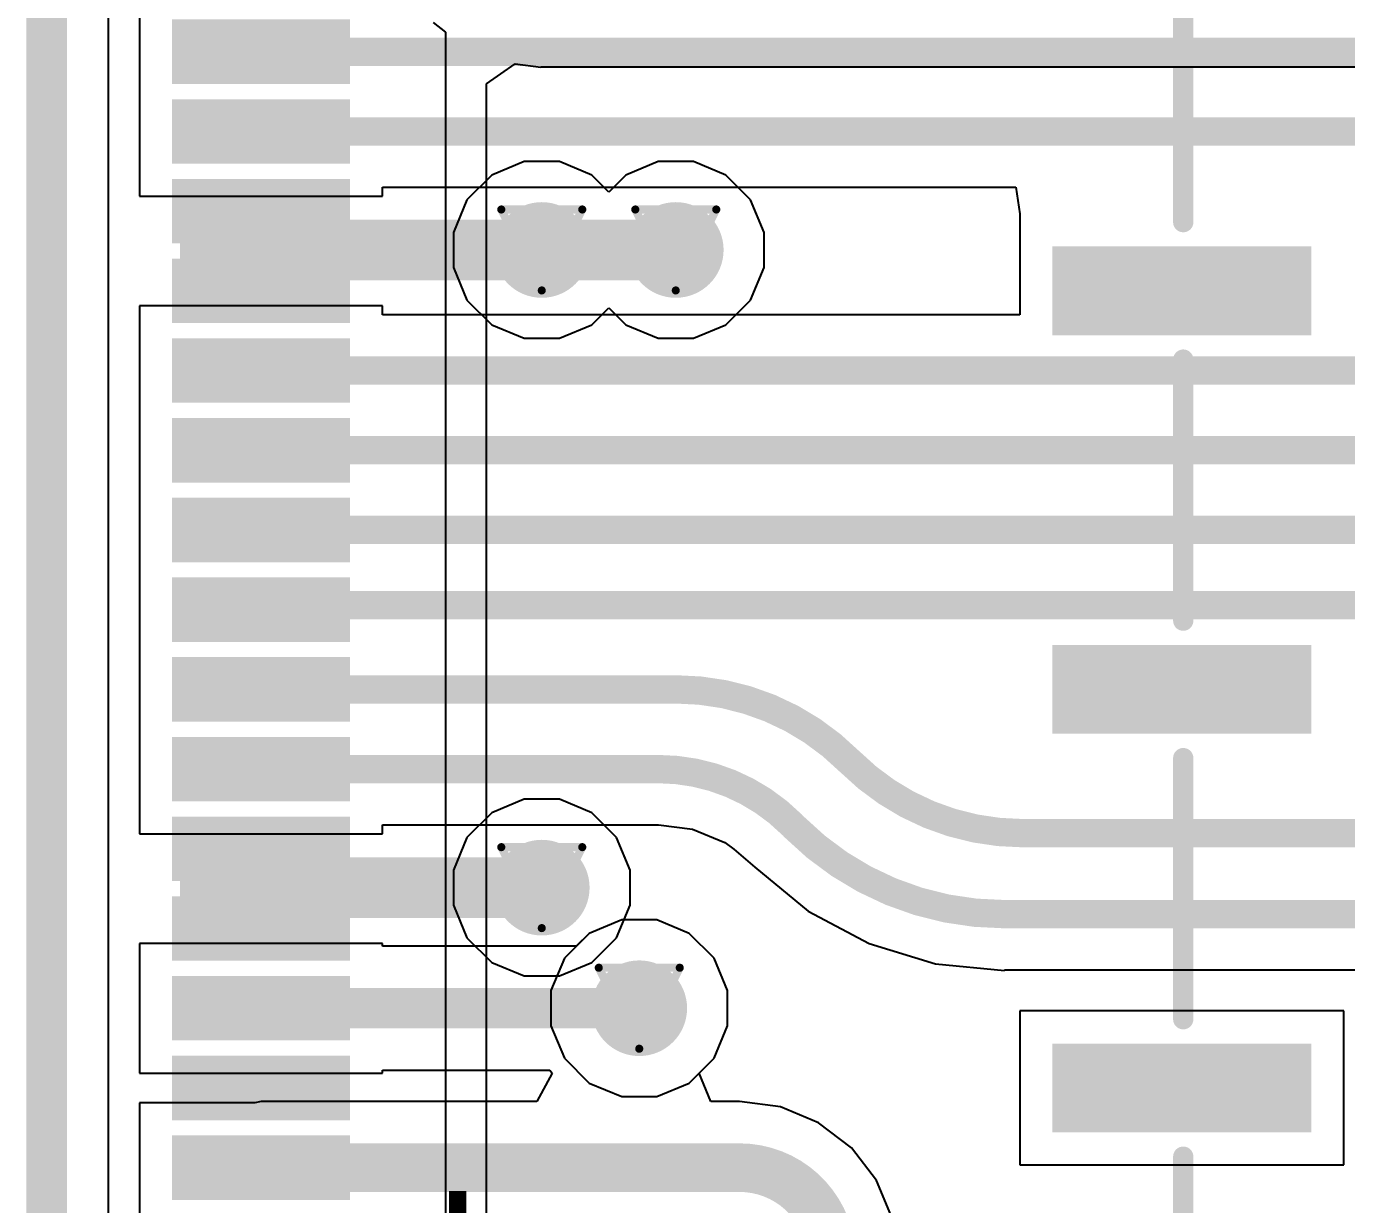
# Model space of a CAD drawing. Header units: inches. Extents: x 0 to 211, y 0 to 201.
# Drawn here: x -0.005 to 0.321, y 2.0283 to 2.3192 of the extents above; entities that cross this region are included whole.
import ezdxf

# ---------------------------------------------------------------- set-up
doc = ezdxf.new("R2010")
doc.units = ezdxf.units.IN
doc.header["$MEASUREMENT"] = 0
for name, color, linetype in [('Board Outline', 216, 'Continuous'), ('Bottom Layer', 5, 'Continuous'), ('Drill Drawing', 1, 'Continuous'), ('Layer 1', 16, 'Continuous'), ('Layer 2', 76, 'Continuous'), ('Top Layer', 1, 'Continuous'), ('Top Overlay', 2, 'Continuous'), ('Top Paste', 8, 'Continuous'), ('Top Solder', 216, 'Continuous'), ('Via Holes', 16, 'Continuous')]:
    doc.layers.add(name, color=color, linetype=linetype)
doc.styles.add('Arial', font='', dxfattribs={"height": 0.2})
doc.styles.get('Arial').set_extended_font_data('Arial')

# ---------------------------------------------------------------- blocks, each defined once
blk = doc.blocks.new('FH41_40S_0_5SH_05__36')
at = {"layer": 'Top Layer'}
for points in [[(-0.37017, 0.13368), (-0.35818, 0.13368), (-0.35818, 0.09368), (-0.37017, 0.09368)], [(-0.35048, 0.13368), (-0.33848, 0.13368), (-0.33848, 0.09368), (-0.35048, 0.09368)], [(-0.33081, 0.13368), (-0.31881, 0.13368), (-0.31881, 0.09368), (-0.33081, 0.09368)], [(-0.31113, 0.13368), (-0.29913, 0.13368), (-0.29913, 0.09368), (-0.31113, 0.09368)], [(-0.29143, 0.13368), (-0.27943, 0.13368), (-0.27943, 0.09368), (-0.29143, 0.09368)], [(-0.27175, 0.13368), (-0.25975, 0.13368), (-0.25975, 0.09368), (-0.27175, 0.09368)], [(-0.25206, 0.13368), (-0.24007, 0.13368), (-0.24007, 0.09368), (-0.25206, 0.09368)], [(-0.23237, 0.13368), (-0.22037, 0.13368), (-0.22037, 0.09368), (-0.23237, 0.09368)], [(-0.21269, 0.13368), (-0.20069, 0.13368), (-0.20069, 0.09368), (-0.21269, 0.09368)], [(-0.19301, 0.13368), (-0.181, 0.13368), (-0.181, 0.09368), (-0.19301, 0.09368)], [(-0.17332, 0.13368), (-0.16132, 0.13368), (-0.16132, 0.09368), (-0.17332, 0.09368)], [(-0.15363, 0.13368), (-0.14164, 0.13368), (-0.14164, 0.09368), (-0.15363, 0.09368)], [(-0.13395, 0.13368), (-0.12195, 0.13368), (-0.12195, 0.09368), (-0.13395, 0.09368)], [(-0.11427, 0.13368), (-0.10226, 0.13368), (-0.10226, 0.09368), (-0.11427, 0.09368)], [(-0.09459, 0.13368), (-0.08259, 0.13368), (-0.08259, 0.09368), (-0.09459, 0.09368)], [(-0.35348, -0.08368), (-0.33548, -0.08368), (-0.33548, -0.14368), (-0.35348, -0.14368)], [(-0.25506, -0.08368), (-0.23706, -0.08368), (-0.23706, -0.14368), (-0.25506, -0.14368)], [(-0.15663, -0.08368), (-0.13864, -0.08368), (-0.13864, -0.14368), (-0.15663, -0.14368)]]:
    blk.add_hatch(color=1, dxfattribs=at).paths.add_polyline_path(points)
at = {"layer": 'Top Paste'}
for points in [[(-0.37017, 0.13368), (-0.35818, 0.13368), (-0.35818, 0.09368), (-0.37017, 0.09368)], [(-0.35048, 0.13368), (-0.33848, 0.13368), (-0.33848, 0.09368), (-0.35048, 0.09368)], [(-0.33081, 0.13368), (-0.31881, 0.13368), (-0.31881, 0.09368), (-0.33081, 0.09368)], [(-0.31113, 0.13368), (-0.29913, 0.13368), (-0.29913, 0.09368), (-0.31113, 0.09368)], [(-0.29143, 0.13368), (-0.27943, 0.13368), (-0.27943, 0.09368), (-0.29143, 0.09368)], [(-0.27175, 0.13368), (-0.25975, 0.13368), (-0.25975, 0.09368), (-0.27175, 0.09368)], [(-0.25206, 0.13368), (-0.24007, 0.13368), (-0.24007, 0.09368), (-0.25206, 0.09368)], [(-0.23237, 0.13368), (-0.22037, 0.13368), (-0.22037, 0.09368), (-0.23237, 0.09368)], [(-0.21269, 0.13368), (-0.20069, 0.13368), (-0.20069, 0.09368), (-0.21269, 0.09368)], [(-0.19301, 0.13368), (-0.181, 0.13368), (-0.181, 0.09368), (-0.19301, 0.09368)], [(-0.17332, 0.13368), (-0.16132, 0.13368), (-0.16132, 0.09368), (-0.17332, 0.09368)], [(-0.15363, 0.13368), (-0.14164, 0.13368), (-0.14164, 0.09368), (-0.15363, 0.09368)], [(-0.13395, 0.13368), (-0.12195, 0.13368), (-0.12195, 0.09368), (-0.13395, 0.09368)], [(-0.11427, 0.13368), (-0.10226, 0.13368), (-0.10226, 0.09368), (-0.11427, 0.09368)], [(-0.09459, 0.13368), (-0.08259, 0.13368), (-0.08259, 0.09368), (-0.09459, 0.09368)], [(-0.35348, -0.08368), (-0.33548, -0.08368), (-0.33548, -0.14368), (-0.35348, -0.14368)], [(-0.25506, -0.08368), (-0.23706, -0.08368), (-0.23706, -0.14368), (-0.25506, -0.14368)], [(-0.15663, -0.08368), (-0.13864, -0.08368), (-0.13864, -0.14368), (-0.15663, -0.14368)]]:
    blk.add_hatch(color=8, dxfattribs=at).paths.add_polyline_path(points)
at = {"layer": 'Top Solder'}
for points in [[(-0.37214, 0.13565), (-0.35621, 0.13565), (-0.35621, 0.09171), (-0.37214, 0.09171)], [(-0.35245, 0.13565), (-0.33652, 0.13565), (-0.33652, 0.09171), (-0.35245, 0.09171)], [(-0.33277, 0.13565), (-0.31684, 0.13565), (-0.31684, 0.09171), (-0.33277, 0.09171)], [(-0.31309, 0.13565), (-0.29716, 0.13565), (-0.29716, 0.09171), (-0.31309, 0.09171)], [(-0.2934, 0.13565), (-0.27747, 0.13565), (-0.27747, 0.09171), (-0.2934, 0.09171)], [(-0.27371, 0.13565), (-0.25778, 0.13565), (-0.25778, 0.09171), (-0.27371, 0.09171)], [(-0.25403, 0.13565), (-0.2381, 0.13565), (-0.2381, 0.09171), (-0.25403, 0.09171)], [(-0.23434, 0.13565), (-0.21841, 0.13565), (-0.21841, 0.09171), (-0.23434, 0.09171)], [(-0.21466, 0.13565), (-0.19873, 0.13565), (-0.19873, 0.09171), (-0.21466, 0.09171)], [(-0.19497, 0.13565), (-0.17904, 0.13565), (-0.17904, 0.09171), (-0.19497, 0.09171)], [(-0.17529, 0.13565), (-0.15936, 0.13565), (-0.15936, 0.09171), (-0.17529, 0.09171)], [(-0.1556, 0.13565), (-0.13967, 0.13565), (-0.13967, 0.09171), (-0.1556, 0.09171)], [(-0.13592, 0.13565), (-0.11999, 0.13565), (-0.11999, 0.09171), (-0.13592, 0.09171)], [(-0.11623, 0.13565), (-0.1003, 0.13565), (-0.1003, 0.09171), (-0.11623, 0.09171)], [(-0.09655, 0.13565), (-0.08062, 0.13565), (-0.08062, 0.09171), (-0.09655, 0.09171)], [(-0.35545, -0.08171), (-0.33352, -0.08171), (-0.33352, -0.14565), (-0.35545, -0.14565)], [(-0.25703, -0.08171), (-0.2351, -0.08171), (-0.2351, -0.14565), (-0.25703, -0.14565)], [(-0.1586, -0.08171), (-0.13667, -0.08171), (-0.13667, -0.14565), (-0.1586, -0.14565)]]:
    blk.add_hatch(color=216, dxfattribs=at).paths.add_polyline_path(points)
at = {"layer": 'Top Overlay'}
for points in [[(-0.4161, -0.11403, 0.005, 0.005, 0), (-0.36146, -0.11403, 0.005, 0.005, 0)], [(-0.32752, -0.11403, 0.005, 0.005, 0), (-0.26303, -0.11403, 0.005, 0.005, 0)], [(-0.22909, -0.11403, 0.005, 0.005, 0), (-0.16461, -0.11403, 0.005, 0.005, 0)], [(-0.13067, -0.11403, 0.005, 0.005, 0), (-0.06618, -0.11403, 0.005, 0.005, 0)]]:
    blk.add_lwpolyline(points, format="xyseb", dxfattribs=at)
for points in [[(-0.36271, -0.11403, 0.0025, 0.0025, 1), (-0.36021, -0.11403, 0.0025, 0.0025, 1)], [(-0.32877, -0.11403, 0.0025, 0.0025, 1), (-0.32627, -0.11403, 0.0025, 0.0025, 1)], [(-0.26428, -0.11403, 0.0025, 0.0025, 1), (-0.26178, -0.11403, 0.0025, 0.0025, 1)], [(-0.23034, -0.11403, 0.0025, 0.0025, 1), (-0.22784, -0.11403, 0.0025, 0.0025, 1)], [(-0.16586, -0.11403, 0.0025, 0.0025, 1), (-0.16336, -0.11403, 0.0025, 0.0025, 1)], [(-0.13192, -0.11403, 0.0025, 0.0025, 1), (-0.12942, -0.11403, 0.0025, 0.0025, 1)]]:
    blk.add_lwpolyline(points, format="xyseb", close=True, dxfattribs=at)
at = {"layer": 'Top Overlay', "style": 'Arial'}
blk.add_text('1', height=0.03937, dxfattribs=at).set_placement((-0.39785, 0.063))

msp = doc.modelspace()

# ---------------------------------------------------------------- hatches: boundary and pattern name
at = {"layer": 'Bottom Layer'}
h = msp.add_hatch(color=5, dxfattribs=at)
edge = h.paths.add_edge_path()
edge.add_arc((0.12226, 2.26403), 0.01181, 0, 360)
h = msp.add_hatch(color=5, dxfattribs=at)
edge = h.paths.add_edge_path()
edge.add_arc((0.15535, 2.26403), 0.01181, 0, 360)
h = msp.add_hatch(color=5, dxfattribs=at)
edge = h.paths.add_edge_path()
edge.add_arc((0.12226, 2.10655), 0.01181, 0, 360)
h = msp.add_hatch(color=5, dxfattribs=at)
edge = h.paths.add_edge_path()
edge.add_arc((0.14633, 2.07677), 0.01181, 0, 360)
at = {"layer": 'Layer 1'}
h = msp.add_hatch(color=16, dxfattribs=at)
edge = h.paths.add_edge_path()
edge.add_arc((0.12226, 2.26403), 0.01181, 0, 360)
h = msp.add_hatch(color=16, dxfattribs=at)
edge = h.paths.add_edge_path()
edge.add_arc((0.15535, 2.26403), 0.01181, 0, 360)
h = msp.add_hatch(color=16, dxfattribs=at)
edge = h.paths.add_edge_path()
edge.add_arc((0.12226, 2.10655), 0.01181, 0, 360)
h = msp.add_hatch(color=16, dxfattribs=at)
edge = h.paths.add_edge_path()
edge.add_arc((0.14633, 2.07677), 0.01181, 0, 360)
at = {"layer": 'Layer 2'}
h = msp.add_hatch(color=76, dxfattribs=at)
edge = h.paths.add_edge_path()
edge.add_arc((0.12226, 2.26403), 0.01181, 0, 360)
h = msp.add_hatch(color=76, dxfattribs=at)
edge = h.paths.add_edge_path()
edge.add_arc((0.15535, 2.26403), 0.01181, 0, 360)
h = msp.add_hatch(color=76, dxfattribs=at)
edge = h.paths.add_edge_path()
edge.add_arc((0.12226, 2.10655), 0.01181, 0, 360)
h = msp.add_hatch(color=76, dxfattribs=at)
edge = h.paths.add_edge_path()
edge.add_arc((0.14633, 2.07677), 0.01181, 0, 360)
at = {"layer": 'Top Layer'}
for points in [[(0.03295, 2.24793), (0.07295, 2.24793), (0.07295, 2.27962), (0.03295, 2.27962)], [(0.03295, 2.09045), (0.07295, 2.09045), (0.07295, 2.12214), (0.03295, 2.12214)]]:
    msp.add_hatch(color=1, dxfattribs=at).paths.add_polyline_path(points)
h = msp.add_hatch(color=1, dxfattribs=at)
edge = h.paths.add_edge_path()
edge.add_arc((0.12226, 2.26403), 0.01181, 0, 360)
h = msp.add_hatch(color=1, dxfattribs=at)
edge = h.paths.add_edge_path()
edge.add_arc((0.15535, 2.26403), 0.01181, 0, 360)
h = msp.add_hatch(color=1, dxfattribs=at)
edge = h.paths.add_edge_path()
edge.add_arc((0.12226, 2.10655), 0.01181, 0, 360)
h = msp.add_hatch(color=1, dxfattribs=at)
edge = h.paths.add_edge_path()
edge.add_arc((0.14633, 2.07677), 0.01181, 0, 360)
at = {"layer": 'Via Holes'}
h = msp.add_hatch(color=7, dxfattribs=at)
edge = h.paths.add_edge_path()
edge.add_arc((0.12226, 2.26403), 0.00591, 0, 360)
h = msp.add_hatch(color=7, dxfattribs=at)
edge = h.paths.add_edge_path()
edge.add_arc((0.15535, 2.26403), 0.00591, 0, 360)
h = msp.add_hatch(color=7, dxfattribs=at)
edge = h.paths.add_edge_path()
edge.add_arc((0.12226, 2.10655), 0.00591, 0, 360)
h = msp.add_hatch(color=7, dxfattribs=at)
edge = h.paths.add_edge_path()
edge.add_arc((0.14633, 2.07677), 0.00591, 0, 360)

# ---------------------------------------------------------------- linework, layer by layer
at = {"layer": 'Board Outline'}
msp.add_lwpolyline([(0, 0, 0.01, 0.01, 0), (0, 4.72441, 0.01, 0.01, 0)], format="xyseb", dxfattribs=at)
at = {"layer": 'Bottom Layer'}
for p, q in [((0.01529, 1.712), (0.01529, 2.92)), ((0.09542, 2.32019), (0.09846, 2.31786)), ((0.09846, 2.31786), (0.09846, 1.86154)), ((0.10865, 2.30508), (0.11565, 2.31001)), ((0.11565, 2.31001), (0.122, 2.30918)), ((0.122, 2.30918), (0.122, 2.30924)), ((0.122, 2.30924), (0.742, 2.30924)), ((0.10865, 1.86179), (0.10865, 2.30508)), ((0.142, 2.09858), (0.13398, 2.09526)), ((0.15067, 2.09858), (0.142, 2.09858)), ((0.15869, 2.09526), (0.15067, 2.09858)), ((0.13398, 2.09526), (0.12784, 2.08912)), ((0.16483, 2.08912), (0.15869, 2.09526)), ((0.12784, 2.08912), (0.12452, 2.08111)), ((0.16815, 2.08111), (0.16483, 2.08912)), ((0.12452, 2.08111), (0.12452, 2.07243)), ((0.16815, 2.07243), (0.16815, 2.08111)), ((0.12452, 2.07243), (0.12784, 2.06441)), ((0.16483, 2.06441), (0.16815, 2.07243)), ((0.12784, 2.06441), (0.13398, 2.05828)), ((0.15869, 2.05828), (0.16483, 2.06441)), ((0.13398, 2.05828), (0.142, 2.05496)), ((0.15067, 2.05496), (0.15869, 2.05828)), ((0.142, 2.05496), (0.15067, 2.05496))]:
    msp.add_line(p, q, dxfattribs=at)
at = {"layer": 'Drill Drawing'}
for points in [[(0.11226, 2.27403, 0.002, 0.002, 0), (0.13226, 2.27403, 0.002, 0.002, 0)], [(0.11226, 2.27403, 0.002, 0.002, 0), (0.12226, 2.25403, 0.002, 0.002, 0)], [(0.12226, 2.25403, 0.002, 0.002, 0), (0.13226, 2.27403, 0.002, 0.002, 0)], [(0.14535, 2.27403, 0.002, 0.002, 0), (0.16535, 2.27403, 0.002, 0.002, 0)], [(0.14535, 2.27403, 0.002, 0.002, 0), (0.15535, 2.25403, 0.002, 0.002, 0)], [(0.15535, 2.25403, 0.002, 0.002, 0), (0.16535, 2.27403, 0.002, 0.002, 0)], [(0.11226, 2.11655, 0.002, 0.002, 0), (0.13226, 2.11655, 0.002, 0.002, 0)], [(0.11226, 2.11655, 0.002, 0.002, 0), (0.12226, 2.09655, 0.002, 0.002, 0)], [(0.12226, 2.09655, 0.002, 0.002, 0), (0.13226, 2.11655, 0.002, 0.002, 0)], [(0.13633, 2.08677, 0.002, 0.002, 0), (0.15633, 2.08677, 0.002, 0.002, 0)], [(0.13633, 2.08677, 0.002, 0.002, 0), (0.14633, 2.06677, 0.002, 0.002, 0)], [(0.14633, 2.06677, 0.002, 0.002, 0), (0.15633, 2.08677, 0.002, 0.002, 0)]]:
    msp.add_lwpolyline(points, format="xyseb", dxfattribs=at)
for points in [[(0.11176, 2.27403, 0.001, 0.001, 1), (0.11276, 2.27403, 0.001, 0.001, 1)], [(0.11176, 2.27403, 0.001, 0.001, 1), (0.11276, 2.27403, 0.001, 0.001, 1)], [(0.13176, 2.27403, 0.001, 0.001, 1), (0.13276, 2.27403, 0.001, 0.001, 1)], [(0.13176, 2.27403, 0.001, 0.001, 1), (0.13276, 2.27403, 0.001, 0.001, 1)], [(0.14485, 2.27403, 0.001, 0.001, 1), (0.14585, 2.27403, 0.001, 0.001, 1)], [(0.14485, 2.27403, 0.001, 0.001, 1), (0.14585, 2.27403, 0.001, 0.001, 1)], [(0.16485, 2.27403, 0.001, 0.001, 1), (0.16585, 2.27403, 0.001, 0.001, 1)], [(0.16485, 2.27403, 0.001, 0.001, 1), (0.16585, 2.27403, 0.001, 0.001, 1)], [(0.12176, 2.25403, 0.001, 0.001, 1), (0.12276, 2.25403, 0.001, 0.001, 1)], [(0.12176, 2.25403, 0.001, 0.001, 1), (0.12276, 2.25403, 0.001, 0.001, 1)], [(0.15485, 2.25403, 0.001, 0.001, 1), (0.15585, 2.25403, 0.001, 0.001, 1)], [(0.15485, 2.25403, 0.001, 0.001, 1), (0.15585, 2.25403, 0.001, 0.001, 1)], [(0.11176, 2.11655, 0.001, 0.001, 1), (0.11276, 2.11655, 0.001, 0.001, 1)], [(0.11176, 2.11655, 0.001, 0.001, 1), (0.11276, 2.11655, 0.001, 0.001, 1)], [(0.13176, 2.11655, 0.001, 0.001, 1), (0.13276, 2.11655, 0.001, 0.001, 1)], [(0.13176, 2.11655, 0.001, 0.001, 1), (0.13276, 2.11655, 0.001, 0.001, 1)], [(0.12176, 2.09655, 0.001, 0.001, 1), (0.12276, 2.09655, 0.001, 0.001, 1)], [(0.12176, 2.09655, 0.001, 0.001, 1), (0.12276, 2.09655, 0.001, 0.001, 1)], [(0.13583, 2.08677, 0.001, 0.001, 1), (0.13683, 2.08677, 0.001, 0.001, 1)], [(0.13583, 2.08677, 0.001, 0.001, 1), (0.13683, 2.08677, 0.001, 0.001, 1)], [(0.15583, 2.08677, 0.001, 0.001, 1), (0.15683, 2.08677, 0.001, 0.001, 1)], [(0.15583, 2.08677, 0.001, 0.001, 1), (0.15683, 2.08677, 0.001, 0.001, 1)], [(0.14583, 2.06677, 0.001, 0.001, 1), (0.14683, 2.06677, 0.001, 0.001, 1)], [(0.14583, 2.06677, 0.001, 0.001, 1), (0.14683, 2.06677, 0.001, 0.001, 1)]]:
    msp.add_lwpolyline(points, format="xyseb", close=True, dxfattribs=at)
at = {"layer": 'Layer 1'}
for p, q in [((0.01529, 0.16319), (0.01529, 4.56122)), ((0.142, 2.09858), (0.13398, 2.09526)), ((0.15067, 2.09858), (0.142, 2.09858)), ((0.15869, 2.09526), (0.15067, 2.09858)), ((0.13398, 2.09526), (0.12784, 2.08912)), ((0.16483, 2.08912), (0.15869, 2.09526)), ((0.12784, 2.08912), (0.12452, 2.08111)), ((0.16815, 2.08111), (0.16483, 2.08912)), ((0.12452, 2.08111), (0.12452, 2.07243)), ((0.16815, 2.07243), (0.16815, 2.08111)), ((0.12452, 2.07243), (0.12784, 2.06441)), ((0.16483, 2.06441), (0.16815, 2.07243)), ((0.12784, 2.06441), (0.13398, 2.05828)), ((0.15869, 2.05828), (0.16483, 2.06441)), ((0.13398, 2.05828), (0.142, 2.05496)), ((0.15067, 2.05496), (0.15869, 2.05828)), ((0.142, 2.05496), (0.15067, 2.05496))]:
    msp.add_line(p, q, dxfattribs=at)
at = {"layer": 'Layer 2'}
for p, q in [((0.01529, 0.16319), (0.01529, 3.62563)), ((0.11792, 2.28584), (0.1099, 2.28252)), ((0.1266, 2.28584), (0.11792, 2.28584)), ((0.13461, 2.28252), (0.1266, 2.28584)), ((0.15101, 2.28584), (0.143, 2.28252)), ((0.15969, 2.28584), (0.15101, 2.28584)), ((0.1677, 2.28252), (0.15969, 2.28584)), ((0.1099, 2.28252), (0.10377, 2.27638)), ((0.1388, 2.27833), (0.13461, 2.28252)), ((0.143, 2.28252), (0.1388, 2.27833)), ((0.17384, 2.27638), (0.1677, 2.28252)), ((0.10377, 2.27638), (0.10045, 2.26837)), ((0.17716, 2.26837), (0.17384, 2.27638)), ((0.10045, 2.26837), (0.10045, 2.25969)), ((0.17716, 2.25969), (0.17716, 2.26837)), ((0.10045, 2.25969), (0.10377, 2.25167)), ((0.17384, 2.25167), (0.17716, 2.25969)), ((0.10377, 2.25167), (0.1099, 2.24554)), ((0.13461, 2.24554), (0.1388, 2.24973)), ((0.1388, 2.24973), (0.143, 2.24554)), ((0.1677, 2.24554), (0.17384, 2.25167)), ((0.1099, 2.24554), (0.11792, 2.24222)), ((0.1266, 2.24222), (0.13461, 2.24554)), ((0.143, 2.24554), (0.15101, 2.24222)), ((0.15969, 2.24222), (0.1677, 2.24554)), ((0.11792, 2.24222), (0.1266, 2.24222)), ((0.15101, 2.24222), (0.15969, 2.24222)), ((0.11792, 2.12836), (0.1099, 2.12504)), ((0.1266, 2.12836), (0.11792, 2.12836)), ((0.13461, 2.12504), (0.1266, 2.12836)), ((0.1099, 2.12504), (0.10377, 2.1189)), ((0.14075, 2.1189), (0.13461, 2.12504)), ((0.10377, 2.1189), (0.10045, 2.11089)), ((0.14407, 2.11089), (0.14075, 2.1189)), ((0.10045, 2.11089), (0.10045, 2.10221)), ((0.14407, 2.10221), (0.14407, 2.11089)), ((0.10045, 2.10221), (0.10377, 2.09419)), ((0.14075, 2.09419), (0.14407, 2.10221)), ((0.10377, 2.09419), (0.1099, 2.08806)), ((0.13461, 2.08806), (0.14075, 2.09419)), ((0.1099, 2.08806), (0.11792, 2.08474)), ((0.1266, 2.08474), (0.13461, 2.08806)), ((0.11792, 2.08474), (0.1266, 2.08474))]:
    msp.add_line(p, q, dxfattribs=at)
at = {"layer": 'Top Layer'}
for p, q in [((0.01529, 0.16319), (0.01529, 3.57029)), ((0.02295, 2.35605), (0.02295, 2.31668)), ((0.02295, 2.31668), (0.02295, 2.27731)), ((0.08295, 2.27731), (0.08295, 2.27954)), ((0.08295, 2.27954), (0.23936, 2.27954)), ((0.23936, 2.27954), (0.24031, 2.27294)), ((0.02295, 2.27731), (0.08295, 2.27731)), ((0.24031, 2.27294), (0.24031, 2.27294)), ((0.24031, 2.27294), (0.24031, 2.24801)), ((0.08295, 2.25025), (0.02295, 2.25025)), ((0.02295, 2.25025), (0.02295, 2.21825)), ((0.08295, 2.24801), (0.08295, 2.25025)), ((0.24031, 2.24801), (0.08295, 2.24801)), ((0.02295, 2.21825), (0.02295, 2.19857)), ((0.02295, 2.19857), (0.02295, 2.1592)), ((0.02295, 2.1592), (0.02295, 2.11983)), ((0.02295, 2.11983), (0.08295, 2.11983)), ((0.08295, 2.11983), (0.08295, 2.12206)), ((0.08295, 2.12206), (0.15095, 2.12206)), ((0.15095, 2.12206), (0.15109, 2.12209)), ((0.15109, 2.12209), (0.1595, 2.12099)), ((0.1595, 2.12099), (0.16746, 2.11769)), ((0.16746, 2.11769), (0.16965, 2.11601)), ((0.16965, 2.11601), (0.17483, 2.11162)), ((0.17483, 2.11162), (0.18805, 2.10078)), ((0.18805, 2.10078), (0.20312, 2.09272)), ((0.142, 2.09858), (0.13398, 2.09526)), ((0.15067, 2.09858), (0.142, 2.09858)), ((0.15869, 2.09526), (0.15067, 2.09858)), ((0.13398, 2.09526), (0.13078, 2.09206)), ((0.16483, 2.08912), (0.15869, 2.09526)), ((0.08295, 2.09277), (0.02295, 2.09277)), ((0.02295, 2.09277), (0.02295, 2.06077)), ((0.08295, 2.09206), (0.08295, 2.09277)), ((0.13078, 2.09206), (0.08295, 2.09206)), ((0.20312, 2.09272), (0.21948, 2.08776)), ((0.16815, 2.08111), (0.16483, 2.08912)), ((0.21948, 2.08776), (0.23649, 2.08608)), ((0.23649, 2.08608), (0.23649, 2.08624)), ((0.23649, 2.08624), (0.7032, 2.08624)), ((0.16815, 2.07243), (0.16815, 2.08111)), ((0.32031, 2.07609), (0.24031, 2.07609)), ((0.24031, 2.07609), (0.24031, 2.03809)), ((0.32031, 2.03809), (0.32031, 2.07609)), ((0.16483, 2.06441), (0.16815, 2.07243)), ((0.16112, 2.06071), (0.16483, 2.06441)), ((0.02295, 2.06077), (0.08295, 2.06077)), ((0.08295, 2.06077), (0.08295, 2.06147)), ((0.08295, 2.06147), (0.12428, 2.06147)), ((0.12479, 2.06071), (0.12105, 2.05371)), ((0.12428, 2.06147), (0.12479, 2.06071)), ((0.16402, 2.05371), (0.16112, 2.06071)), ((0.05138, 2.0534), (0.02295, 2.0534)), ((0.02295, 2.0534), (0.02295, 2.0247)), ((0.05295, 2.05371), (0.05138, 2.0534)), ((0.12105, 2.05371), (0.05295, 2.05371)), ((0.17109, 2.05371), (0.16402, 2.05371)), ((0.1812, 2.0524), (0.17109, 2.05373)), ((0.17109, 2.05373), (0.17109, 2.05371)), ((0.19063, 2.0485), (0.1812, 2.0524)), ((0.19872, 2.04229), (0.19063, 2.0485)), ((0.20493, 2.03419), (0.19872, 2.04229)), ((0.24031, 2.03809), (0.32031, 2.03809)), ((0.20884, 2.02477), (0.20493, 2.03419))]:
    msp.add_line(p, q, dxfattribs=at)
for points in [[(0.05295, 2.31299, 0.007, 0.007, 0), (0.46043, 2.31299, 0.007, 0.007, 0)], [(0.05295, 2.29331, 0.007, 0.007, 0), (0.49721, 2.29331, 0.007, 0.007, 0)], [(0.04391, 2.26403, 0.015, 0.015, 0), (0.12226, 2.26403, 0.015, 0.015, 0)], [(0.12226, 2.26403, 0.015, 0.015, 0), (0.15535, 2.26403, 0.015, 0.015, 0)], [(0.05295, 2.23425, 0.007, 0.007, 0), (0.52411, 2.23425, 0.007, 0.007, 0)], [(0.05295, 2.21457, 0.007, 0.007, 0), (0.56112, 2.21457, 0.007, 0.007, 0)], [(0.05295, 2.19488, 0.007, 0.007, 0), (0.59844, 2.19488, 0.007, 0.007, 0)], [(0.05404, 2.17629, 0.007, 0.007, 0), (0.63107, 2.17629, 0.007, 0.007, 0)], [(0.05295, 2.15551, 0.007, 0.007, 0), (0.15535, 2.15551, 0.007, 0.007, 0)], [(0.15535, 2.15551, 0.007, 0.007, -0.198912), (0.19821, 2.13775, 0.007, 0.007, 0)], [(0.05295, 2.13583, 0.007, 0.007, 0), (0.15095, 2.13583, 0.007, 0.007, 0)], [(0.15095, 2.13583, 0.007, 0.007, -0.198912), (0.184, 2.12214, 0.007, 0.007, 0)], [(0.24107, 2.12, 0.007, 0.007, -0.198703), (0.19825, 2.13772, 0.007, 0.007, 0)], [(0.23649, 2.1, 0.007, 0.007, -0.198912), (0.18467, 2.12146, 0.007, 0.007, 0)], [(0.24107, 2.12, 0.007, 0.007, 0), (0.6682, 2.12, 0.007, 0.007, 0)], [(0.04391, 2.10655, 0.015, 0.015, 0), (0.12226, 2.10655, 0.015, 0.015, 0)], [(0.23649, 2.1, 0.007, 0.007, 0), (0.7032, 2.1, 0.007, 0.007, 0)], [(0.05295, 2.07677, 0.01, 0.01, 0), (0.14633, 2.07677, 0.01, 0.01, 0)], [(0.05295, 2.0374, 0.012, 0.012, 0), (0.17109, 2.0374, 0.012, 0.012, 0)], [(0.17109, 2.0374, 0.012, 0.012, -0.414214), (0.19383, 2.01465, 0.012, 0.012, 0)]]:
    msp.add_lwpolyline(points, format="xyseb", dxfattribs=at)
for points in [[(0.0512, 2.31299, 0.0035, 0.0035, 1), (0.0547, 2.31299, 0.0035, 0.0035, 1)], [(0.0512, 2.29331, 0.0035, 0.0035, 1), (0.0547, 2.29331, 0.0035, 0.0035, 1)], [(0.04016, 2.26403, 0.0075, 0.0075, 1), (0.04766, 2.26403, 0.0075, 0.0075, 1)], [(0.11851, 2.26403, 0.0075, 0.0075, 1), (0.12601, 2.26403, 0.0075, 0.0075, 1)], [(0.11851, 2.26403, 0.0075, 0.0075, 1), (0.12601, 2.26403, 0.0075, 0.0075, 1)], [(0.1516, 2.26403, 0.0075, 0.0075, 1), (0.1591, 2.26403, 0.0075, 0.0075, 1)], [(0.0512, 2.23425, 0.0035, 0.0035, 1), (0.0547, 2.23425, 0.0035, 0.0035, 1)], [(0.0512, 2.21457, 0.0035, 0.0035, 1), (0.0547, 2.21457, 0.0035, 0.0035, 1)], [(0.0512, 2.19488, 0.0035, 0.0035, 1), (0.0547, 2.19488, 0.0035, 0.0035, 1)], [(0.05229, 2.17629, 0.0035, 0.0035, 1), (0.05579, 2.17629, 0.0035, 0.0035, 1)], [(0.0512, 2.15551, 0.0035, 0.0035, 1), (0.0547, 2.15551, 0.0035, 0.0035, 1)], [(0.1536, 2.15551, 0.0035, 0.0035, 1), (0.1571, 2.15551, 0.0035, 0.0035, 1)], [(0.1536, 2.15551, 0.0035, 0.0035, 1), (0.1571, 2.15551, 0.0035, 0.0035, 1)], [(0.0512, 2.13583, 0.0035, 0.0035, 1), (0.0547, 2.13583, 0.0035, 0.0035, 1)], [(0.1492, 2.13583, 0.0035, 0.0035, 1), (0.1527, 2.13583, 0.0035, 0.0035, 1)], [(0.1492, 2.13583, 0.0035, 0.0035, 1), (0.1527, 2.13583, 0.0035, 0.0035, 1)], [(0.19646, 2.13775, 0.0035, 0.0035, 1), (0.19996, 2.13775, 0.0035, 0.0035, 1)], [(0.1965, 2.13772, 0.0035, 0.0035, 1), (0.2, 2.13772, 0.0035, 0.0035, 1)], [(0.18225, 2.12214, 0.0035, 0.0035, 1), (0.18575, 2.12214, 0.0035, 0.0035, 1)], [(0.18292, 2.12146, 0.0035, 0.0035, 1), (0.18642, 2.12146, 0.0035, 0.0035, 1)], [(0.23932, 2.12, 0.0035, 0.0035, 1), (0.24282, 2.12, 0.0035, 0.0035, 1)], [(0.23932, 2.12, 0.0035, 0.0035, 1), (0.24282, 2.12, 0.0035, 0.0035, 1)], [(0.04016, 2.10655, 0.0075, 0.0075, 1), (0.04766, 2.10655, 0.0075, 0.0075, 1)], [(0.11851, 2.10655, 0.0075, 0.0075, 1), (0.12601, 2.10655, 0.0075, 0.0075, 1)], [(0.23474, 2.1, 0.0035, 0.0035, 1), (0.23824, 2.1, 0.0035, 0.0035, 1)], [(0.23474, 2.1, 0.0035, 0.0035, 1), (0.23824, 2.1, 0.0035, 0.0035, 1)], [(0.05045, 2.07677, 0.005, 0.005, 1), (0.05545, 2.07677, 0.005, 0.005, 1)], [(0.14383, 2.07677, 0.005, 0.005, 1), (0.14883, 2.07677, 0.005, 0.005, 1)], [(0.04995, 2.0374, 0.006, 0.006, 1), (0.05595, 2.0374, 0.006, 0.006, 1)], [(0.16809, 2.0374, 0.006, 0.006, 1), (0.17409, 2.0374, 0.006, 0.006, 1)], [(0.16809, 2.0374, 0.006, 0.006, 1), (0.17409, 2.0374, 0.006, 0.006, 1)]]:
    msp.add_lwpolyline(points, format="xyseb", close=True, dxfattribs=at)

# ---------------------------------------------------------------- block references
at = {"rotation": 90}
msp.add_blockref('FH41_40S_0_5SH_05__36', (0.16663, 2.40157), dxfattribs=at)

doc.saveas('drawing.dxf')
